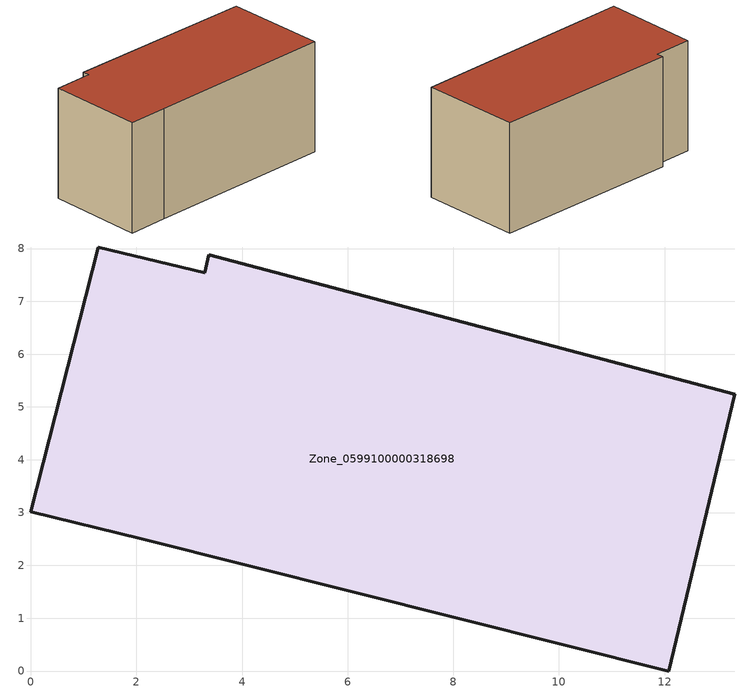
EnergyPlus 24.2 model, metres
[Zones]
Zone_0599100000318698
 floor ground (C_G): 2.09,2.51 0,3.02 1.27,8.03 3.3,7.54 3.37,7.88 13.33,5.24 12.08,0 z0
 wall outside (C_F): 3.3,7.54 1.27,8.03 0,3.02 2.09,2.51 12.08,0 13.33,5.24 3.37,7.88 3.3,7.54 z0:6.03
 roof outside (C_R): 2.09,2.51 12.08,0 13.33,5.24 3.37,7.88 3.3,7.54 1.27,8.03 0,3.02 z6.03
[BUILDING]
Pand.0599100000318698: North Axis=0; Terrain=City; Loads Convergence Tolerance Value=0.04; Temperature Convergence Tolerance Value=0.4; Solar Distribution=FullExterior; Maximum Number of Warmup Days=25; Minimum Number of Warmup Days=1
[Site:Location]
Rotterdam.The.Hague.AP_ZH_NLD Design_Conditions: Latitude=51.96; Longitude=4.45; Time Zone=1; Elevation=-4.5
[SITE:GROUNDTEMPERATURE:BUILDINGSURFACE]
18, 18, 18, 18, 18, 18, 18, 18, 18, 18, 18, 18
[MATERIAL] Thermal Absorptance=0.9; Solar Absorptance=0.7; Visible Absorptance=0.7
Name | Roughness | Thickness | Conductivity | Density | Specific Heat
G.TI.1992-2005 | MediumSmooth | 0.15 | 0.06 | 540 | 1210
F.TI.1992-2005 | Rough | 0.3 | 0.12 | 1920 | 840
R.TI.1992-2005 | MediumRough | 0.2 | 0.08 | 1500 | 1000
[CONSTRUCTION]
C_G: G.TI.1992-2005
C_F: F.TI.1992-2005
C_R: R.TI.1992-2005
[ZONE]
Zone_0599100000318698: Type=1; Multiplier=1; Ceiling Height=Autocalculate; Volume=Autocalculate; Floor Area=autocalculate; Part of Total Floor Area=Yes
[ZONEINFILTRATION:DESIGNFLOWRATE]
Infil_Zone_0599100000318698: Zone or ZoneList or Space or SpaceList=Zone_0599100000318698; Schedule=AlwaysOn; Design Flow Rate Calculation Method=Flow/Area; Flow Rate per Floor Area=0.0015; Constant Term Coefficient=1; Temperature Term Coefficient=0; Velocity Term Coefficient=0; Velocity Squared Term Coefficient=0
[HVACTEMPLATE:ZONE:IDEALLOADSAIRSYSTEM]
Zone_0599100000318698: Maximum Heating Supply Air Temperature=50; Minimum Cooling Supply Air Temperature=13; Maximum Heating Supply Air Humidity Ratio=0.0156; Minimum Cooling Supply Air Humidity Ratio=0.0077; Heating Limit=NoLimit; Cooling Limit=NoLimit; Dehumidification Control Type=ConstantSensibleHeatRatio; Cooling Sensible Heat Ratio=0.7; Dehumidification Setpoint=60; Humidification Control Type=None; Humidification Setpoint=30; Outdoor Air Method=None; Outdoor Air Flow Rate per Person=0.00944; Outdoor Air Flow Rate per Zone Floor Area=0; Outdoor Air Flow Rate per Zone=0; Demand Controlled Ventilation Type=None; Outdoor Air Economizer Type=NoEconomizer; Heat Recovery Type=None; Sensible Heat Recovery Effectiveness=0.7; Latent Heat Recovery Effectiveness=0.65
[ZONECONTROL:THERMOSTAT]
ThermostatControl_Zone_0599100000318698: Zone or ZoneList=Zone_0599100000318698; Control Type Schedule=DualSetpointControlType; Control 1=Thermostat_Zone_0599100000318698; Temperature Difference Between Cutout And Setpoint=0
[THERMOSTATSETPOINT:DUALSETPOINT]
Thermostat_Zone_0599100000318698: Heating Setpoint Temperature Schedule=HeatingSetpoint_Zone_0599100000318698; Cooling Setpoint Temperature Schedule=CoolingSetpoint_Zone_0599100000318698
[SCHEDULE:COMPACT]
HeatingSetpoint_Zone_0599100000318698: Through: 12/31, For: AllDays, Until: 24:00, 21
CoolingSetpoint_Zone_0599100000318698: Through: 12/31, For: AllDays, Until: 24:00, 24
DualSetpointControlType: Through: 12/31, For: AllDays, Until: 24:00, 4
AlwaysOn: Through: 12/31, For: AllDays, Until: 24:00, 1
